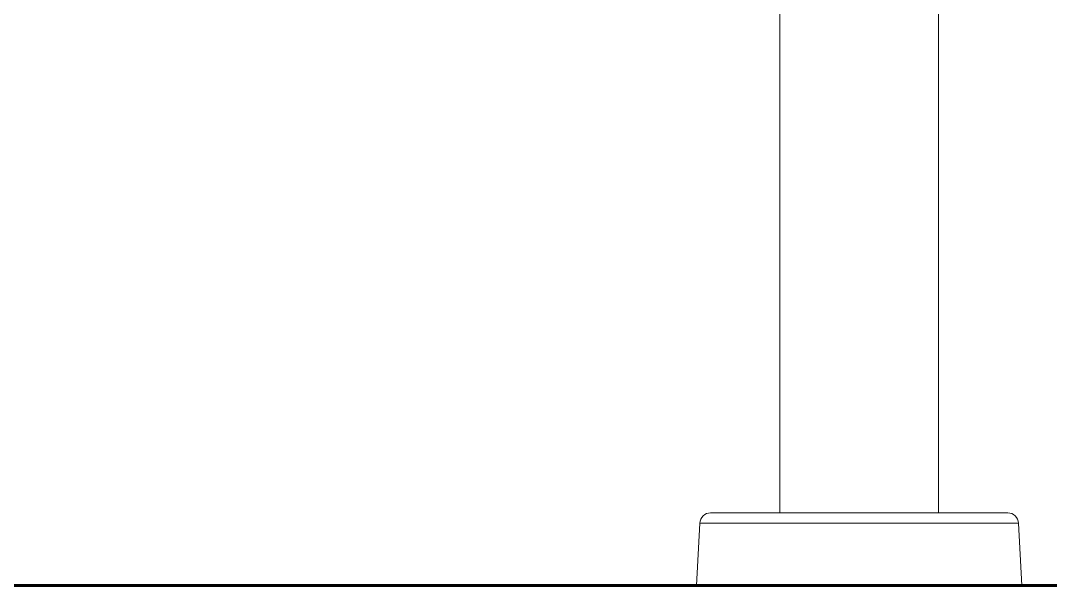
# Model space of a CAD drawing. Header units: metres. Extents: x 78 to 178, y -74 to 157.
# Drawn here: x 119.9102 to 120.1387, y 101.2109 to 101.3364 of the extents above; entities that cross this region are included whole.
import ezdxf

# ---------------------------------------------------------------- set-up
doc = ezdxf.new("R2010")
doc.units = ezdxf.units.M
doc.layers.add('envolvente', color=164, linetype='Continuous', lineweight=60)
doc.layers.add('mobiliario', color=252, linetype='Continuous', lineweight=9)

# ---------------------------------------------------------------- blocks, each defined once
blk = doc.blocks.new('110-32-planta')
at = {"layer": 'mobiliario'}
for p, q in [((7.66431, 4.26361), (7.59212, 4.26361)), ((7.59284, 4.24976), (7.59212, 4.26361)), ((7.66358, 4.24976), (7.66431, 4.26361)), ((7.66358, 4.24976), (7.59284, 4.24976)), ((7.59524, 4.24749), (7.66119, 4.24749)), ((7.61061, 4.12281), (7.61061, 4.24749)), ((7.64581, 4.12281), (7.64581, 4.24749))]:
    blk.add_line(p, q, dxfattribs=at)
for centre, start, end in [((7.59524, 4.24989), 183, 270), ((7.66119, 4.24989), 270, 357)]:
    blk.add_arc(centre, 0.0024, start, end, dxfattribs=at)

msp = doc.modelspace()

# ---------------------------------------------------------------- linework, layer by layer
at = {"layer": 'envolvente'}
msp.add_line((120.40784, 101.21091), (119.55784, 101.21091), dxfattribs=at)

# ---------------------------------------------------------------- block references
at = {"rotation": 180}
msp.add_blockref('110-32-planta', (127.72452, 105.47452), dxfattribs=at)

doc.saveas('drawing.dxf')
